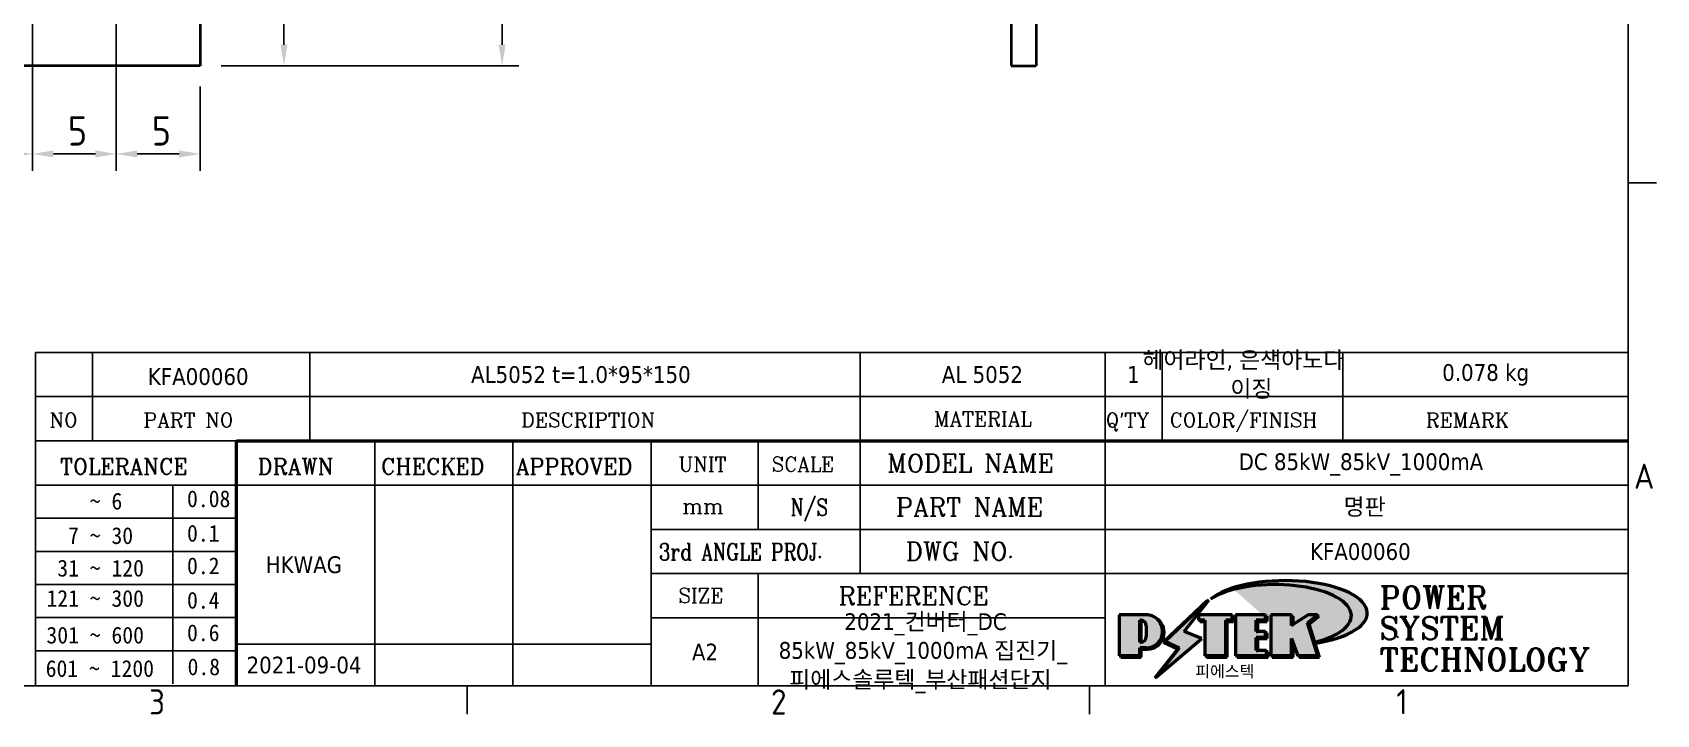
# Model space of a CAD drawing. Header units: millimetres. Extents: x 0 to 297, y 0 to 210.
# Drawn here: x 196.8 to 293.7, y 3.3 to 44 of the extents above; entities that cross this region are included whole.
import ezdxf
from ezdxf.enums import TextEntityAlignment as Align

# ---------------------------------------------------------------- set-up
doc = ezdxf.new("R2010")
doc.units = ezdxf.units.MM
doc.header["$LTSCALE"] = 0.5
doc.layers.get('0').update_dxf_attribs({"color": 3, "lineweight": 25})
for name, color, linetype, lineweight in [('가시적인 것(ISO)', 3, 'Continuous', 40), ('경계(ISO)', 7, 'Continuous', 25), ('제목(ISO)', 5, 'Continuous', 50), ('치수(ISO)', 2, 'Continuous', 25), ('해치(ISO)', 7, 'Continuous', 18)]:
    doc.layers.add(name, color=color, linetype=linetype, lineweight=lineweight)
doc.styles.add('HAN_291', font='')
doc.styles.add('HAN_370', font='', dxfattribs={"width": 2})
doc.styles.add('RC_284', font='ROMANC.shx')
doc.styles.add('RC_287', font='ROMANC.shx')
doc.styles.add('RC_292', font='ROMANC.shx')
doc.styles.add('ROMANT_294', font='romant.shx')
doc.styles.add('문자 텍스트_M2B', font='isocp.shx')
doc.styles.add('치수 텍스트_PSTEK_POSCO', font='isocp.shx')
doc.styles.add('텍스트 스타일198', font='tahoma.ttf')
doc.styles.add('텍스트 스타일333', font='ROMANC.shx', dxfattribs={"width": 0.800000011920929})
doc.styles.get('HAN_291').set_extended_font_data('GulimChe')
doc.styles.get('HAN_370').set_extended_font_data('GulimChe')
doc.dimstyles.new('치수_PSTEK_POSCO', dxfattribs={"dimscale": 0.5, "dimtxt": 3.5, "dimasz": 2.5, "dimexe": 2, "dimexo": 2.5, "dimgap": 1, "dimtad": 1, "dimrnd": 1e-08, "dimdsep": 46, "dimtxsty": '치수 텍스트_PSTEK_POSCO', "dimcen": 0.09, "dimdle": 10, "dimclrd": 7, "dimclre": 7, "dimclrt": 2, "dimadec": 1, "dimazin": 2, "dimtfac": 1, "dimtmove": 0, "dimatfit": 3, "dimfxl": 0, "dimtolj": 1, "dimlwd": -1, "dimlwe": -1, "dimarcsym": 0})

# ---------------------------------------------------------------- blocks, each defined once
blk = doc.blocks.new('경계 Default Border')
at = {"layer": '경계(ISO)'}
for p, q in [((584.0000152587891, 70), (587.400016784668, 70)), ((445.4999923706055, 10), (445.4999923706055, 6.599999666213989)), ((519.7499847412109, 10), (519.7499847412109, 6.599999666213989))]:
    blk.add_line(p, q, dxfattribs=at)
at = {"layer": '경계(ISO)', "flags": 128}
blk.add_lwpolyline([(10, 10), (10, 410), (584.0000152587891, 410), (584.0000152587891, 10), (10, 10)], dxfattribs=at)
at = {"layer": '경계(ISO)', "color": 2, "char_height": 3.00000011920929, "attachment_point": 7, "style": '문자 텍스트_M2B'}
for s, insert in [('A', (584.7144008173592, 33.49284856929444)), ('3', (407.5435395229536, 6.57139439638704)), ('2', (481.752739416884, 6.57139439638704)), ('1', (556.3610661041481, 6.59999988079071))]:
    blk.add_mtext(s, dxfattribs=dict(at, insert=insert))
blk = doc.blocks.new('제목 블록 PSTEK')
for color, points in [(252, [(317.2195697678507, 17.0593801673321), (322.0326348870767, 21.62682475217465), (322.2781991042243, 21.94392121864296), (317.0471853425802, 16.97985676345368), (318.7512090904202, 16.1899260703855), (316.0018030350395, 12.71868385740789), (316.3356552234328, 13.00206718743325), (318.9235935156908, 16.2694494742633)]), (5, [(321.6183518841322, 17.4193704504104), (319.5281351041078, 18.24969419629727), (322.4505835294948, 22.02344462252142), (317.2195697678507, 17.0593801673321), (318.9235935156908, 16.2694494742633), (316.1741874603099, 12.79820726128571)]), (1, [(324.4839107253602, 19.60711530335299), (325.2419748254881, 19.60711530335299), (325.2419748254881, 20.25857663940324), (321.2266040451076, 20.25857663940324), (321.2266040451076, 19.60711530335299), (321.9846681452406, 19.60711530335299), (321.9846681452406, 15.3430047401139), (324.4839107253602, 15.3430047401139)]), (252, [(321.9846681452406, 19.60711530335299), (321.4042753185749, 19.60711530335299), (321.4042753185749, 19.45905590879572), (321.9846681452406, 19.45905590879572)]), (252, [(324.6615819988275, 19.45905590879572), (325.4196460989604, 19.45905590879572), (325.4196460989604, 20.11051724484596), (325.2419748254881, 20.11051724484596), (325.2419748254881, 19.60711530335299), (324.4839107253602, 19.60711530335299), (324.4839107253602, 15.3430047401139), (322.1623394187076, 15.3430047401139), (322.1623394187076, 15.19494534555726), (324.6615819988275, 15.19494534555726)]), (1, [(329.2277337269622, 20.25857663940324), (325.65654113025, 20.25857663940324), (325.65654113025, 15.3430047401139), (329.3580259941756, 15.3430047401139), (329.3580259941756, 15.9944660761648), (328.1137701654877, 15.9944660761648), (328.1137701654877, 17.56360607323003), (329.2277337269622, 17.56360607323003), (329.2277337269622, 18.25543873810179), (328.1137701654877, 18.25543873810179), (328.1137701654877, 19.60711530335299), (329.2277337269622, 19.60711530335299)]), (252, [(328.2914414389548, 19.45905590879572), (329.4054050004294, 19.45905590879572), (329.4054050004294, 20.11051724484596), (329.2277337269622, 20.11051724484596), (329.2277337269622, 19.60711530335299), (328.1137701654877, 19.60711530335299), (328.1137701654877, 18.25543873810179), (328.2914414389548, 18.25543873810179)]), (1, [(332.3312149849806, 20.25857663940324), (329.8592894925411, 20.25857663940324), (329.8592894925411, 15.3430047401139), (332.3312149849806, 15.3430047401139), (332.3312149849806, 17.4318630164523), (333.0701931098801, 15.3430047401139), (335.4855464857051, 15.3430047401139), (334.2514536401189, 19.30614745124769), (335.4379594596742, 20.25857663940324), (334.3071782107978, 20.25857663940324), (332.3312149849806, 18.99741471888304)]), (252, [(332.5088862584528, 20.1105172448466), (332.3312149849806, 20.1105172448466), (332.3312149849806, 18.99741471888368), (332.5088862584528, 19.11081371413894)]), (252, [(335.6156307331414, 20.11051724484596), (335.2535118015555, 20.11051724484596), (334.2514536401189, 19.30614745124769), (335.4855464857051, 15.3430047401139), (333.1954852176545, 15.3430047401139), (333.2478643833523, 15.19494534555726), (335.6632177591723, 15.19494534555726), (334.4291249135862, 19.15808805669106)]), (252, [(328.2914414389548, 17.41554667867274), (329.4054050004294, 17.41554667867274), (329.4054050004294, 18.10737934354514), (329.2277337269622, 18.10737934354514), (329.2277337269622, 17.56360607323003), (328.1137701654877, 17.56360607323003), (328.1137701654877, 15.9944660761648), (328.2914414389548, 15.9944660761648)]), (252, [(329.5356972676428, 15.8464066816075), (329.3580259941756, 15.8464066816075), (329.3580259941756, 15.3430047401139), (325.8342124037171, 15.3430047401139), (325.8342124037171, 15.19494534555726), (329.5356972676428, 15.19494534555726)]), (252, [(332.5088862584528, 16.92964231796647), (332.3312149849806, 17.43186301645164), (332.3312149849806, 15.3430047401139), (330.0369607660135, 15.3430047401139), (330.0369607660135, 15.19494534555726), (332.5088862584528, 15.19494534555726)])]:
    blk.add_hatch(color=color).paths.add_polyline_path(points)
h = blk.add_hatch(color=1)
edge = h.paths.add_edge_path(flags=0)
edge.add_line((314.2242174273352, 19.60711530335299), (314.2242174273352, 17.00126995915134))
edge.add_line((314.2242174273352, 17.00126995915134), (314.3485873187598, 17.00126995915134))
edge.add_arc((314.3485873187598, 17.6527312952023), 0.6514613360509371, 270, 360)
edge.add_line((315.0000486548106, 17.6527312952023), (315.0000486548106, 18.95565396730211))
edge.add_arc((314.3485873187598, 18.95565396730212), 0.6514613360508712, 0, 90)
edge.add_line((314.3485873187598, 19.60711530335299), (314.2242174273352, 19.60711530335299))
edge = h.paths.add_edge_path()
edge.add_arc((314.9847713324306, 18.28938669179658), 1.969189947606664, 269.9999999999959, 450)
edge.add_line((314.9847713324306, 20.25857663940318), (311.7664314776902, 20.25857663940324))
edge.add_line((311.7664314776902, 20.25857663940324), (311.7664314776902, 15.3430047401139))
edge.add_line((311.7664314776902, 15.3430047401139), (314.2242174273352, 15.3430047401139))
edge.add_line((314.2242174273352, 15.3430047401139), (314.2242174273352, 16.32019674418991))
edge.add_line((314.2242174273352, 16.32019674418991), (314.9847713324307, 16.32019674418991))
h = blk.add_hatch(color=252)
edge = h.paths.add_edge_path()
edge.add_arc((314.9847713324309, 18.28938669179657), 1.969189947606666, 270, 406.8278729790604)
edge.add_arc((315.1624426058984, 18.1413272972396), 1.969189947606962, -90, 53.560984836317004, ccw=False)
edge.add_line((315.1624426058984, 16.17213734963263), (314.4018887008024, 16.17213734963263))
edge.add_line((314.4018887008024, 16.17213734963263), (314.4018887008024, 15.19494534555726))
edge.add_line((314.4018887008024, 15.19494534555726), (311.9441027511573, 15.19494534555726))
edge.add_line((311.9441027511573, 15.19494534555726), (311.9441027511573, 15.3430047401139))
edge.add_line((311.9441027511573, 15.3430047401139), (314.2242174273352, 15.3430047401139))
edge.add_line((314.2242174273352, 15.3430047401139), (314.2242174273352, 16.32019674418991))
edge.add_line((314.2242174273352, 16.32019674418991), (314.9847713324309, 16.32019674418991))
h = blk.add_hatch(color=252)
edge = h.paths.add_edge_path()
edge.add_line((314.4018887008024, 19.45905590879572), (314.5262585922315, 19.45905590879572))
edge.add_arc((314.5262585922314, 18.80759457274939), 0.6514613360463194, 60.4189348879147, 90.00000000000318, ccw=False)
edge.add_arc((314.3485873187602, 18.95565396730057), 0.6514613360524251, 39.96992292766206, 90.00000000009999)
edge.add_line((314.3485873187591, 19.60711530335307), (314.2242174273352, 19.60711530335298))
edge.add_line((314.2242174273352, 19.60711530335299), (314.2242174273352, 17.00126995915134))
edge.add_line((314.2242174273352, 17.00126995915134), (314.3485873187591, 17.00126995915134))
edge.add_arc((314.3485873187568, 17.652731295233), 0.6514613360816299, 270.0000000002, 274.6930825552478)
edge.add_line((314.4018887008024, 17.0034541317032), (314.4018887008024, 19.45905590879572))
at = {"layer": '해치(ISO)', "true_color": 0x27d1fc}
h = blk.add_hatch(color=140, dxfattribs=at)
edge = h.paths.add_edge_path()
edge.add_ellipse((330.3660919371412, 20.15576403068321), major_axis=(9.100907360794343, 0), ratio=0.4069904968023172, start_angle=301.3098473703837, end_angle=507.7436900681698)
edge.add_ellipse((331.5340919371412, 20.4634168429492), major_axis=(-9.82350664112931, 0), ratio=0.3942600559756514, start_angle=111.51207141178469, end_angle=334.47025347086895, ccw=False)
edge.add_line((335.1363447531188, 16.8601935978785), (335.0955236905705, 16.99119398620872))
at = {"color": 180}
for p, q in [((182.475792979055, 11.79100474011392), (182.4757929790549, 51.56524660363496)), ((182.4757929790549, 51.56524660363496), (372.4757929537551, 51.56524660363496)), ((189.2651435055721, 51.56524660363496), (189.2651435055722, 41.00524660363494)), ((215.2152739891528, 41.00524660363494), (215.2152739891528, 51.56524660363496)), ((280.8758854511282, 51.56524660363496), (280.8758854511282, 41.00524660363494)), ((310.0881549537552, 51.56524660363496), (310.0881549537553, 41.00524660363494)), ((316.9044520275131, 51.56524660363496), (316.9044520275127, 41.00524660363494)), ((338.4566026226726, 51.56524660363496), (338.4566026226727, 41.00524660363494)), ((372.4757929537551, 51.56524660363496), (372.4757929537551, 11.79100474011389)), ((182.475792979055, 46.2852466036349), (372.4757929537551, 46.28524660363492)), ((182.475792979055, 41.00524660363493), (206.451475290024, 41.00524660363493)), ((222.9401812389276, 11.79100474011392), (222.9401812389276, 41.00524660363494)), ((239.4288871878316, 11.79100474011392), (239.4288871878316, 41.00524660363494)), ((255.9175931367356, 11.79100474011392), (255.9175931367356, 41.00524660363494)), ((268.6918866058747, 41.00524660363494), (268.6918866058747, 30.44524660363498)), ((280.8758854511282, 41.00524660363494), (280.8758854511282, 25.16524660363502)), ((310.088154953755, 41.00524660363494), (310.088154953755, 11.79100474011392)), ((182.475792979055, 35.72524660363497), (206.451475290024, 35.72524660363497)), ((198.8621818849491, 12.02524660363491), (198.8621818849491, 35.72524660363497)), ((206.451475290024, 35.72524660363497), (372.4757929537551, 35.72524660363497)), ((182.475792979055, 31.77524660363492), (206.451475290024, 31.77524660363492)), ((255.917593136736, 30.44524660363498), (372.4757929537552, 30.44524660363501)), ((182.475792979055, 27.82524660363487), (206.451475290024, 27.82524660363487)), ((182.475792979055, 23.87524660363505), (206.451475290024, 23.87524660363505)), ((255.9175931367359, 25.16524660363502), (372.4757929537552, 25.165246603635)), ((268.6918866058744, 25.16524660363502), (268.6918866058744, 11.79100474011392)), ((182.475792979055, 19.92524660363478), (206.451475290024, 19.92524660363478)), ((255.9175931367359, 19.88524660363481), (310.0881549537553, 19.88524660363481)), ((182.475792979055, 15.97524660363496), (206.451475290024, 15.97524660363496)), ((206.451475290024, 16.74100474011396), (255.9175931367359, 16.74100474011396)), ((182.475792979055, 11.79100474011392), (372.4757929537551, 11.79100474011389))]:
    blk.add_line(p, q, dxfattribs=at)
at = {"color": 7, "lineweight": 50}
for p, q in [((206.4514752900237, 11.79100474011392), (206.4514752900237, 41.00524660363494)), ((206.451475290024, 41.00524660363494), (372.4757929537551, 41.00524660363496))]:
    blk.add_line(p, q, dxfattribs=at)
at = {"color": 7}
for p, q in [((322.2781991042243, 21.94392121864296), (317.0471853425802, 16.97985676345368)), ((322.4505835294948, 22.02344462252142), (317.2195697678507, 17.0593801673321)), ((317.2195697678507, 17.0593801673321), (322.0326348870767, 21.62682475217465)), ((319.5281351041078, 18.24969419629727), (322.4505835294948, 22.02344462252142)), ((322.0326348870767, 21.62682475217465), (322.2781991042243, 21.94392121864296)), ((311.7664314776902, 20.25900474011391), (311.7664314776902, 15.34300474011391)), ((314.9847713324309, 20.25857663940324), (311.7664314776902, 20.25857663940324)), ((314.9847713324309, 20.25857663940324), (311.7664314776902, 20.25857663940324)), ((311.7664314776902, 20.25857663940324), (311.7664314776902, 15.3430047401139)), ((314.2242174273352, 17.00126995915134), (314.2242174273352, 19.60711530335299)), ((314.2242174273352, 19.60711530335299), (314.3485873187591, 19.60711530335299)), ((314.3485873187591, 19.60711530335299), (314.2242174273352, 19.60711530335299)), ((314.2242174273352, 19.60711530335299), (314.2242174273352, 17.00126995915134)), ((314.2242174273352, 17.00126995915134), (314.2242174273352, 19.60711530335299)), ((314.2242174273352, 19.60711530335299), (314.3485873187591, 19.60711530335299)), ((314.4018887008024, 19.45905590879572), (314.5262585922314, 19.45905590879572)), ((314.4018887008024, 17.0034541317032), (314.4018887008024, 19.45905590879572)), ((325.2419748254881, 20.25857663940324), (321.2266040451076, 20.25857663940324)), ((321.2266040451076, 20.25857663940324), (321.2266040451076, 19.60711530335299)), ((325.2419748254881, 20.25857663940324), (321.2266040451076, 20.25857663940324)), ((321.2266040451076, 20.25857663940324), (321.2266040451076, 19.60711530335299)), ((321.2266040451076, 19.60711530335299), (321.9846681452406, 19.60711530335299)), ((321.2266040451076, 19.60711530335299), (321.9846681452406, 19.60711530335299)), ((321.4042753185749, 19.60711530335299), (321.4042753185749, 19.45905590879572)), ((321.9846681452406, 19.60711530335299), (321.4042753185749, 19.60711530335299)), ((321.4042753185749, 19.45905590879572), (321.9846681452406, 19.45905590879572)), ((321.9846681452406, 19.60711530335299), (321.9846681452406, 15.3430047401139)), ((321.9846681452406, 19.45905590879572), (321.9846681452406, 19.60711530335299)), ((321.9846681452406, 19.60711530335299), (321.9846681452406, 15.3430047401139)), ((324.4839107253602, 19.60711530335299), (325.2419748254881, 19.60711530335299)), ((324.4839107253602, 15.3430047401139), (324.4839107253602, 19.60711530335299)), ((325.2419748254881, 19.60711530335299), (324.4839107253602, 19.60711530335299)), ((324.4839107253602, 19.60711530335299), (324.4839107253602, 15.3430047401139)), ((324.4839107253602, 19.60711530335299), (325.2419748254881, 19.60711530335299)), ((324.4839107253602, 15.3430047401139), (324.4839107253602, 19.60711530335299)), ((324.6615819988275, 19.45905590879572), (325.4196460989604, 19.45905590879572)), ((324.6615819988275, 15.19494534555726), (324.6615819988275, 19.45905590879572)), ((325.2419748254881, 19.60711530335299), (325.2419748254881, 20.25857663940324)), ((325.2419748254881, 19.60711530335299), (325.2419748254881, 20.25857663940324)), ((325.4196460989604, 20.11051724484596), (325.2419748254881, 20.11051724484596)), ((325.2419748254881, 20.11051724484596), (325.2419748254881, 19.60711530335299)), ((325.4196460989604, 19.45905590879572), (325.4196460989604, 20.11051724484596)), ((329.2277337269622, 20.25857663940324), (325.65654113025, 20.25857663940324)), ((325.65654113025, 20.25857663940324), (325.65654113025, 15.3430047401139)), ((325.65654113025, 20.25857663940324), (325.65654113025, 15.3430047401139)), ((329.2277337269622, 20.25857663940324), (325.65654113025, 20.25857663940324)), ((328.1137701654877, 18.25543873810179), (328.1137701654877, 19.60711530335299)), ((328.1137701654877, 19.60711530335299), (329.2277337269622, 19.60711530335299)), ((329.2277337269622, 19.60711530335299), (328.1137701654877, 19.60711530335299)), ((328.1137701654877, 19.60711530335299), (328.1137701654877, 18.25543873810179)), ((328.1137701654877, 18.25543873810179), (328.1137701654877, 19.60711530335299)), ((328.1137701654877, 19.60711530335299), (329.2277337269622, 19.60711530335299)), ((328.2914414389548, 18.25543873810179), (328.2914414389548, 19.45905590879572)), ((328.2914414389548, 19.45905590879572), (329.4054050004294, 19.45905590879572)), ((329.2277337269622, 19.60711530335299), (329.2277337269622, 20.25857663940324)), ((329.2277337269622, 19.60711530335299), (329.2277337269622, 20.25857663940324)), ((329.4054050004294, 20.11051724484596), (329.2277337269622, 20.11051724484596)), ((329.2277337269622, 20.11051724484596), (329.2277337269622, 19.60711530335299)), ((329.4054050004294, 19.45905590879572), (329.4054050004294, 20.11051724484596)), ((332.3312149849806, 20.25857663940324), (329.8592894925411, 20.25857663940324)), ((329.8592894925411, 20.25857663940324), (329.8592894925411, 15.3430047401139)), ((329.8592894925411, 20.25857663940324), (329.8592894925411, 15.3430047401139)), ((332.3312149849806, 20.25857663940324), (329.8592894925411, 20.25857663940324)), ((334.3071782107978, 20.25857663940324), (332.3312149849806, 18.99741471888304)), ((332.3312149849806, 18.99741471888304), (332.3312149849806, 20.25857663940324)), ((334.3071782107978, 20.25857663940324), (332.3312149849806, 18.99741471888304)), ((332.3312149849806, 18.99741471888304), (332.3312149849806, 20.25857663940324)), ((332.5088862584528, 20.1105172448466), (332.3312149849806, 20.1105172448466)), ((332.3312149849806, 20.1105172448466), (332.3312149849806, 18.99741471888368)), ((332.5088862584528, 19.11081371413894), (332.5088862584528, 20.1105172448466)), ((334.2514536401189, 19.30614745124769), (335.4379594596742, 20.25857663940324)), ((334.2514536401189, 19.30614745124769), (335.4379594596742, 20.25857663940324)), ((335.2535118015555, 20.11051724484596), (334.2514536401189, 19.30614745124769)), ((335.4379594596742, 20.25857663940324), (334.3071782107978, 20.25857663940324)), ((335.4379594596742, 20.25857663940324), (334.3071782107978, 20.25857663940324)), ((334.4291249135862, 19.15808805669104), (335.6156307331414, 20.11051724484596)), ((335.6156307331414, 20.11051724484596), (335.2535118015555, 20.11051724484596)), ((315.0000486548106, 18.95565396730275), (315.0000486548106, 17.65273129520161)), ((315.0000486548106, 18.95565396730275), (315.0000486548106, 17.65273129520161)), ((321.6183518841322, 17.4193704504104), (319.5281351041078, 18.24969419629727)), ((329.2277337269622, 18.25543873810179), (328.1137701654877, 18.25543873810179)), ((328.1137701654877, 18.25543873810179), (328.2914414389548, 18.25543873810179)), ((329.2277337269622, 18.25543873810179), (328.1137701654877, 18.25543873810179)), ((328.1137701654877, 17.56360607323003), (329.2277337269622, 17.56360607323003)), ((328.1137701654877, 15.9944660761648), (328.1137701654877, 17.56360607323003)), ((329.2277337269622, 17.56360607323003), (328.1137701654877, 17.56360607323003)), ((328.1137701654877, 17.56360607323003), (328.1137701654877, 15.9944660761648)), ((328.1137701654877, 17.56360607323003), (329.2277337269622, 17.56360607323003)), ((328.1137701654877, 15.9944660761648), (328.1137701654877, 17.56360607323003)), ((329.2277337269622, 17.56360607323003), (329.2277337269622, 18.25543873810179)), ((329.2277337269622, 17.56360607323003), (329.2277337269622, 18.25543873810179)), ((329.4054050004294, 18.10737934354514), (329.2277337269622, 18.10737934354514)), ((329.2277337269622, 18.10737934354514), (329.2277337269622, 17.56360607323003)), ((329.4054050004294, 17.41554667867274), (329.4054050004294, 18.10737934354514)), ((332.3312149849806, 18.99741471888368), (332.5088862584528, 19.11081371413894)), ((335.4855464857051, 15.3430047401139), (334.2514536401189, 19.30614745124769)), ((334.2514536401189, 19.30614745124769), (335.4855464857051, 15.3430047401139)), ((335.4855464857051, 15.3430047401139), (334.2514536401189, 19.30614745124769)), ((335.6632177591723, 15.19494534555726), (334.4291249135862, 19.15808805669104)), ((345.0447381189468, 17.50375595811051), (344.9867755289346, 17.689895936919)), ((314.3485873187591, 17.00126995915134), (314.2242174273352, 17.00126995915134)), ((314.2242174273352, 17.00126995915134), (314.3485873187591, 17.00126995915134)), ((314.3485873187591, 17.00126995915134), (314.2242174273352, 17.00126995915134)), ((314.2242174273352, 16.32019674418991), (314.9847713324309, 16.32019674418991)), ((314.2242174273352, 15.3430047401139), (314.2242174273352, 16.32019674418991)), ((314.9847713324309, 16.32019674418991), (314.2242174273352, 16.32019674418991)), ((314.2242174273352, 16.32019674418991), (314.2242174273352, 15.3430047401139)), ((314.2242174273352, 16.32019674418991), (314.9847713324309, 16.32019674418991)), ((314.2242174273352, 15.3430047401139), (314.2242174273352, 16.32019674418991)), ((314.4018887008024, 16.17213734963263), (315.162442605898, 16.17213734963263)), ((314.4018887008024, 15.19494534555726), (314.4018887008024, 16.17213734963263)), ((318.7512090904202, 16.1899260703855), (316.0018030350395, 12.71868385740789)), ((316.1741874603099, 12.79820726128571), (321.6183518841322, 17.4193704504104)), ((318.9235935156908, 16.2694494742633), (316.1741874603099, 12.79820726128571)), ((316.3356552234328, 13.00206718743325), (318.9235935156908, 16.2694494742633)), ((317.0471853425802, 16.97985676345368), (318.7512090904202, 16.1899260703855)), ((318.9235935156908, 16.2694494742633), (317.2195697678507, 17.0593801673321)), ((317.2195697678507, 17.0593801673321), (318.9235935156908, 16.2694494742633)), ((329.3580259941756, 15.9944660761648), (328.1137701654877, 15.9944660761648)), ((328.1137701654877, 15.9944660761648), (328.2914414389548, 15.9944660761648)), ((329.3580259941756, 15.9944660761648), (328.1137701654877, 15.9944660761648)), ((328.2914414389548, 15.9944660761648), (328.2914414389548, 17.41554667867274)), ((328.2914414389548, 17.41554667867274), (329.4054050004294, 17.41554667867274)), ((329.3580259941756, 15.3430047401139), (329.3580259941756, 15.9944660761648)), ((329.3580259941756, 15.3430047401139), (329.3580259941756, 15.9944660761648)), ((329.5356972676428, 15.8464066816075), (329.3580259941756, 15.8464066816075)), ((329.3580259941756, 15.8464066816075), (329.3580259941756, 15.3430047401139)), ((329.5356972676428, 15.19494534555726), (329.5356972676428, 15.8464066816075)), ((332.3312149849806, 17.4318630164523), (333.0701931098801, 15.3430047401139)), ((332.3312149849806, 15.3430047401139), (332.3312149849806, 17.4318630164523)), ((332.5088862584528, 16.92964231796647), (332.3312149849806, 17.43186301645164)), ((332.3312149849806, 17.43186301645164), (332.3312149849806, 15.3430047401139)), ((332.3312149849806, 17.4318630164523), (333.0701931098801, 15.3430047401139)), ((332.3312149849806, 15.3430047401139), (332.3312149849806, 17.4318630164523)), ((332.5088862584528, 15.19494534555726), (332.5088862584528, 16.92964231796647)), ((311.7664314776902, 15.3430047401139), (314.2242174273352, 15.3430047401139)), ((311.7664314776902, 15.3430047401139), (314.2242174273352, 15.3430047401139)), ((314.2242174273352, 15.3430047401139), (311.9441027511573, 15.3430047401139)), ((311.9441027511573, 15.3430047401139), (311.9441027511573, 15.19494534555726)), ((311.9441027511573, 15.19494534555726), (314.4018887008024, 15.19494534555726)), ((321.9846681452406, 15.3430047401139), (324.4839107253602, 15.3430047401139)), ((321.9846681452406, 15.3430047401139), (324.4839107253602, 15.3430047401139)), ((324.4839107253602, 15.3430047401139), (322.1623394187076, 15.3430047401139)), ((322.1623394187076, 15.3430047401139), (322.1623394187076, 15.19494534555726)), ((322.1623394187076, 15.19494534555726), (324.6615819988275, 15.19494534555726)), ((325.65654113025, 15.3430047401139), (329.3580259941756, 15.3430047401139)), ((325.65654113025, 15.3430047401139), (329.3580259941756, 15.3430047401139)), ((329.3580259941756, 15.3430047401139), (325.8342124037171, 15.3430047401139)), ((325.8342124037171, 15.3430047401139), (325.8342124037171, 15.19494534555726)), ((325.8342124037171, 15.19494534555726), (329.5356972676428, 15.19494534555726)), ((329.8592894925411, 15.3430047401139), (332.3312149849806, 15.3430047401139)), ((329.8592894925411, 15.3430047401139), (332.3312149849806, 15.3430047401139)), ((332.3312149849806, 15.3430047401139), (330.0369607660135, 15.3430047401139)), ((330.0369607660135, 15.3430047401139), (330.0369607660135, 15.19494534555726)), ((330.0369607660135, 15.19494534555726), (332.5088862584528, 15.19494534555726)), ((333.0701931098801, 15.3430047401139), (335.4855464857051, 15.3430047401139)), ((333.0701931098801, 15.3430047401139), (335.4855464857051, 15.3430047401139)), ((335.4855464857051, 15.3430047401139), (333.1954852176545, 15.3430047401139)), ((333.1954852176545, 15.3430047401139), (333.2478643833523, 15.19494534555726)), ((333.2478643833523, 15.19494534555726), (335.6632177591723, 15.19494534555726)), ((316.0018030350395, 12.71868385740789), (316.3356552234328, 13.00206718743325))]:
    blk.add_line(p, q, dxfattribs=at)
at = {"color": 5}
for p, q in [((322.4505835294948, 22.02344462252142), (317.2195697678507, 17.0593801673321)), ((319.5281351041078, 18.24969419629727), (322.4505835294948, 22.02344462252142)), ((321.6183518841322, 17.4193704504104), (319.5281351041078, 18.24969419629727)), ((316.1741874603099, 12.79820726128571), (321.6183518841322, 17.4193704504104)), ((318.9235935156908, 16.2694494742633), (316.1741874603099, 12.79820726128571)), ((317.2195697678507, 17.0593801673321), (318.9235935156908, 16.2694494742633))]:
    blk.add_line(p, q, dxfattribs=at)
at = {"color": 1}
for p, q in [((314.9847713324309, 20.25857663940324), (311.7664314776902, 20.25857663940324)), ((311.7664314776902, 20.25857663940324), (311.7664314776902, 15.3430047401139)), ((314.2242174273352, 17.00126995915134), (314.2242174273352, 19.60711530335299)), ((314.2242174273352, 19.60711530335299), (314.3485873187591, 19.60711530335299)), ((325.2419748254881, 20.25857663940324), (321.2266040451076, 20.25857663940324)), ((321.2266040451076, 20.25857663940324), (321.2266040451076, 19.60711530335299)), ((321.2266040451076, 19.60711530335299), (321.9846681452406, 19.60711530335299)), ((321.9846681452406, 19.60711530335299), (321.9846681452406, 15.3430047401139)), ((324.4839107253602, 19.60711530335299), (325.2419748254881, 19.60711530335299)), ((324.4839107253602, 15.3430047401139), (324.4839107253602, 19.60711530335299)), ((325.2419748254881, 19.60711530335299), (325.2419748254881, 20.25857663940324)), ((329.2277337269622, 20.25857663940324), (325.65654113025, 20.25857663940324)), ((325.65654113025, 20.25857663940324), (325.65654113025, 15.3430047401139)), ((328.1137701654877, 18.25543873810179), (328.1137701654877, 19.60711530335299)), ((328.1137701654877, 19.60711530335299), (329.2277337269622, 19.60711530335299)), ((329.2277337269622, 19.60711530335299), (329.2277337269622, 20.25857663940324)), ((332.3312149849806, 20.25857663940324), (329.8592894925411, 20.25857663940324)), ((329.8592894925411, 20.25857663940324), (329.8592894925411, 15.3430047401139)), ((334.3071782107978, 20.25857663940324), (332.3312149849806, 18.99741471888304)), ((332.3312149849806, 18.99741471888304), (332.3312149849806, 20.25857663940324)), ((334.2514536401189, 19.30614745124769), (335.4379594596742, 20.25857663940324)), ((335.4379594596742, 20.25857663940324), (334.3071782107978, 20.25857663940324)), ((315.0000486548106, 18.95565396730275), (315.0000486548106, 17.65273129520161)), ((329.2277337269622, 18.25543873810179), (328.1137701654877, 18.25543873810179)), ((328.1137701654877, 17.56360607323003), (329.2277337269622, 17.56360607323003)), ((328.1137701654877, 15.9944660761648), (328.1137701654877, 17.56360607323003)), ((329.2277337269622, 17.56360607323003), (329.2277337269622, 18.25543873810179)), ((335.4855464857051, 15.3430047401139), (334.2514536401189, 19.30614745124769)), ((314.3485873187591, 17.00126995915134), (314.2242174273352, 17.00126995915134)), ((314.2242174273352, 16.32019674418991), (314.9847713324309, 16.32019674418991)), ((314.2242174273352, 15.3430047401139), (314.2242174273352, 16.32019674418991)), ((329.3580259941756, 15.9944660761648), (328.1137701654877, 15.9944660761648)), ((329.3580259941756, 15.3430047401139), (329.3580259941756, 15.9944660761648)), ((332.3312149849806, 17.4318630164523), (333.0701931098801, 15.3430047401139)), ((332.3312149849806, 15.3430047401139), (332.3312149849806, 17.4318630164523)), ((311.7664314776902, 15.3430047401139), (314.2242174273352, 15.3430047401139)), ((321.9846681452406, 15.3430047401139), (324.4839107253602, 15.3430047401139)), ((325.65654113025, 15.3430047401139), (329.3580259941756, 15.3430047401139)), ((329.8592894925411, 15.3430047401139), (332.3312149849806, 15.3430047401139)), ((333.0701931098801, 15.3430047401139), (335.4855464857051, 15.3430047401139))]:
    blk.add_line(p, q, dxfattribs=at)
at = {"color": 7}
for centre, radius, start, end in [((314.3485873187598, 18.95565396730211), 0.6514613360508712, 0, 90), ((314.3485873187602, 18.95565396730057), 0.6514613360524251, 39.96992292766117, 90), ((314.3485873187598, 18.95565396730212), 0.6514613360508712, 0, 90), ((314.5262585922314, 18.80759457274939), 0.6514613360463193, 60.41893488791137, 90), ((314.9847713324309, 18.28938669179658), 1.969189947606665, 270, 90), ((314.9847713324309, 18.28938669179658), 1.969189947606665, 270, 90), ((314.9847713324307, 18.2893866917965), 1.969189947606594, 270, 46.82787297909833), ((315.1624426058984, 18.1413272972396), 1.969189947606961, 270, 53.56098483636067), ((314.3485873187597, 17.65273129520228), 0.6514613360509381, 270, 0), ((314.3485873187598, 17.6527312952023), 0.6514613360509381, 270, 0), ((314.3485873187568, 17.652731295233), 0.6514613360816299, 270, 274.6930825552478)]:
    blk.add_arc(centre, radius, start, end, dxfattribs=at)
at = {"color": 1}
for centre, radius, start, end in [((314.3485873187598, 18.95565396730211), 0.6514613360508712, 0, 90), ((314.9847713324309, 18.28938669179657), 1.969189947606665, 270, 90), ((314.3485873187598, 17.6527312952023), 0.6514613360509381, 270, 0)]:
    blk.add_arc(centre, radius, start, end, dxfattribs=at)
at = {"layer": '제목(ISO)', "lineweight": 18}
blk.add_line((182.475792979055, 35.72500474011393), (182.475792979055, 11.79100474011392), dxfattribs=at)
at = {"layer": '제목(ISO)'}
for p, q in [((322.2781991042243, 21.94392121864296), (317.0471853425802, 16.97985676345368)), ((322.4505835294948, 22.02344462252142), (317.2195697678507, 17.0593801673321)), ((317.2195697678507, 17.0593801673321), (322.0326348870767, 21.62682475217465)), ((319.5281351041078, 18.24969419629727), (322.4505835294948, 22.02344462252142)), ((322.0326348870767, 21.62682475217465), (322.2781991042243, 21.94392121864296)), ((314.9847713324306, 20.25857663940324), (311.7664314776902, 20.25857663940324)), ((311.7664314776902, 20.25857663940324), (311.7664314776902, 15.3430047401139)), ((314.2242174273352, 17.00126995915134), (314.2242174273352, 19.60711530335299)), ((314.2242174273352, 19.60711530335299), (314.3485873187598, 19.60711530335299)), ((314.3485873187591, 19.60711530335299), (314.2242174273352, 19.60711530335299)), ((314.2242174273352, 19.60711530335299), (314.2242174273352, 17.00126995915134)), ((314.4018887008024, 19.45905590879572), (314.5262585922314, 19.45905590879572)), ((314.4018887008024, 17.0034541317032), (314.4018887008024, 19.45905590879572)), ((325.2419748254881, 20.25857663940324), (321.2266040451076, 20.25857663940324)), ((321.2266040451076, 20.25857663940324), (321.2266040451076, 19.60711530335299)), ((321.2266040451076, 19.60711530335299), (321.9846681452406, 19.60711530335299)), ((321.9846681452406, 19.60711530335299), (321.4042753185749, 19.60711530335299)), ((321.4042753185749, 19.60711530335299), (321.4042753185749, 19.45905590879572)), ((321.4042753185749, 19.45905590879572), (321.9846681452406, 19.45905590879572)), ((321.9846681452406, 19.60711530335299), (321.9846681452406, 15.3430047401139)), ((321.9846681452406, 19.45905590879572), (321.9846681452406, 19.60711530335299)), ((324.4839107253602, 19.60711530335299), (325.2419748254881, 19.60711530335299)), ((324.4839107253602, 15.3430047401139), (324.4839107253602, 19.60711530335299)), ((325.2419748254881, 19.60711530335299), (324.4839107253602, 19.60711530335299)), ((324.4839107253602, 19.60711530335299), (324.4839107253602, 15.3430047401139)), ((324.6615819988275, 19.45905590879572), (325.4196460989604, 19.45905590879572)), ((324.6615819988275, 15.19494534555726), (324.6615819988275, 19.45905590879572)), ((325.2419748254881, 19.60711530335299), (325.2419748254881, 20.25857663940324)), ((325.4196460989604, 20.11051724484596), (325.2419748254881, 20.11051724484596)), ((325.2419748254881, 20.11051724484596), (325.2419748254881, 19.60711530335299)), ((325.4196460989604, 19.45905590879572), (325.4196460989604, 20.11051724484596)), ((329.2277337269622, 20.25857663940324), (325.65654113025, 20.25857663940324)), ((325.65654113025, 20.25857663940324), (325.65654113025, 15.3430047401139)), ((328.1137701654877, 18.25543873810179), (328.1137701654877, 19.60711530335299)), ((328.1137701654877, 19.60711530335299), (329.2277337269622, 19.60711530335299)), ((329.2277337269622, 19.60711530335299), (328.1137701654877, 19.60711530335299)), ((328.1137701654877, 19.60711530335299), (328.1137701654877, 18.25543873810179)), ((328.2914414389548, 19.45905590879572), (329.4054050004294, 19.45905590879572)), ((328.2914414389548, 18.25543873810179), (328.2914414389548, 19.45905590879572)), ((329.2277337269622, 19.60711530335299), (329.2277337269622, 20.25857663940324)), ((329.4054050004294, 20.11051724484596), (329.2277337269622, 20.11051724484596)), ((329.2277337269622, 20.11051724484596), (329.2277337269622, 19.60711530335299)), ((329.4054050004294, 19.45905590879572), (329.4054050004294, 20.11051724484596)), ((332.3312149849806, 20.25857663940324), (329.8592894925411, 20.25857663940324)), ((329.8592894925411, 20.25857663940324), (329.8592894925411, 15.3430047401139)), ((334.3071782107978, 20.25857663940324), (332.3312149849806, 18.99741471888304)), ((332.3312149849806, 18.99741471888304), (332.3312149849806, 20.25857663940324)), ((332.5088862584528, 20.1105172448466), (332.3312149849806, 20.1105172448466)), ((332.3312149849806, 20.1105172448466), (332.3312149849806, 18.99741471888368)), ((332.5088862584528, 19.11081371413894), (332.5088862584528, 20.1105172448466)), ((334.2514536401189, 19.30614745124769), (335.4379594596742, 20.25857663940324)), ((335.2535118015555, 20.11051724484596), (334.2514536401189, 19.30614745124769)), ((335.4379594596742, 20.25857663940324), (334.3071782107978, 20.25857663940324)), ((334.4291249135862, 19.15808805669106), (335.6156307331414, 20.11051724484596)), ((335.6156307331414, 20.11051724484596), (335.2535118015555, 20.11051724484596)), ((315.0000486548106, 18.95565396730211), (315.0000486548106, 17.6527312952023)), ((321.6183518841322, 17.4193704504104), (319.5281351041078, 18.24969419629727)), ((329.2277337269622, 18.25543873810179), (328.1137701654877, 18.25543873810179)), ((328.1137701654877, 18.25543873810179), (328.2914414389548, 18.25543873810179)), ((328.1137701654877, 15.9944660761648), (328.1137701654877, 17.56360607323003)), ((328.1137701654877, 17.56360607323003), (329.2277337269622, 17.56360607323003)), ((329.2277337269622, 17.56360607323003), (328.1137701654877, 17.56360607323003)), ((328.1137701654877, 17.56360607323003), (328.1137701654877, 15.9944660761648)), ((329.2277337269622, 17.56360607323003), (329.2277337269622, 18.25543873810179)), ((329.4054050004294, 18.10737934354514), (329.2277337269622, 18.10737934354514)), ((329.2277337269622, 18.10737934354514), (329.2277337269622, 17.56360607323003)), ((329.4054050004294, 17.41554667867274), (329.4054050004294, 18.10737934354514)), ((332.3312149849806, 18.99741471888368), (332.5088862584528, 19.11081371413894)), ((335.4855464857051, 15.3430047401139), (334.2514536401189, 19.30614745124769)), ((334.2514536401189, 19.30614745124769), (335.4855464857051, 15.3430047401139)), ((335.6632177591723, 15.19494534555726), (334.4291249135862, 19.15808805669106)), ((314.3485873187598, 17.00126995915134), (314.2242174273352, 17.00126995915134)), ((314.2242174273352, 17.00126995915134), (314.3485873187591, 17.00126995915134)), ((314.2242174273352, 15.3430047401139), (314.2242174273352, 16.32019674418991)), ((314.2242174273352, 16.32019674418991), (314.9847713324307, 16.32019674418991)), ((314.9847713324309, 16.32019674418991), (314.2242174273352, 16.32019674418991)), ((314.2242174273352, 16.32019674418991), (314.2242174273352, 15.3430047401139)), ((314.4018887008024, 15.19494534555726), (314.4018887008024, 16.17213734963263)), ((314.4018887008024, 16.17213734963263), (315.1624426058984, 16.17213734963263)), ((318.7512090904202, 16.1899260703855), (316.0018030350395, 12.71868385740789)), ((316.1741874603099, 12.79820726128571), (321.6183518841322, 17.4193704504104)), ((318.9235935156908, 16.2694494742633), (316.1741874603099, 12.79820726128571)), ((316.3356552234328, 13.00206718743325), (318.9235935156908, 16.2694494742633)), ((317.0471853425802, 16.97985676345368), (318.7512090904202, 16.1899260703855)), ((317.2195697678507, 17.0593801673321), (318.9235935156908, 16.2694494742633)), ((318.9235935156908, 16.2694494742633), (317.2195697678507, 17.0593801673321)), ((329.3580259941756, 15.9944660761648), (328.1137701654877, 15.9944660761648)), ((328.1137701654877, 15.9944660761648), (328.2914414389548, 15.9944660761648)), ((328.2914414389548, 17.41554667867274), (329.4054050004294, 17.41554667867274)), ((328.2914414389548, 15.9944660761648), (328.2914414389548, 17.41554667867274)), ((329.3580259941756, 15.3430047401139), (329.3580259941756, 15.9944660761648)), ((329.5356972676428, 15.8464066816075), (329.3580259941756, 15.8464066816075)), ((329.3580259941756, 15.8464066816075), (329.3580259941756, 15.3430047401139)), ((329.5356972676428, 15.19494534555726), (329.5356972676428, 15.8464066816075)), ((332.3312149849806, 15.3430047401139), (332.3312149849806, 17.4318630164523)), ((332.3312149849806, 17.4318630164523), (333.0701931098801, 15.3430047401139)), ((332.5088862584528, 16.92964231796647), (332.3312149849806, 17.43186301645164)), ((332.3312149849806, 17.43186301645164), (332.3312149849806, 15.3430047401139)), ((332.5088862584528, 15.19494534555726), (332.5088862584528, 16.92964231796647)), ((311.7664314776902, 15.3430047401139), (314.2242174273352, 15.3430047401139)), ((314.2242174273352, 15.3430047401139), (311.9441027511573, 15.3430047401139)), ((311.9441027511573, 15.3430047401139), (311.9441027511573, 15.19494534555726)), ((311.9441027511573, 15.19494534555726), (314.4018887008024, 15.19494534555726)), ((321.9846681452406, 15.3430047401139), (324.4839107253602, 15.3430047401139)), ((324.4839107253602, 15.3430047401139), (322.1623394187076, 15.3430047401139)), ((322.1623394187076, 15.3430047401139), (322.1623394187076, 15.19494534555726)), ((322.1623394187076, 15.19494534555726), (324.6615819988275, 15.19494534555726)), ((325.65654113025, 15.3430047401139), (329.3580259941756, 15.3430047401139)), ((329.3580259941756, 15.3430047401139), (325.8342124037171, 15.3430047401139)), ((325.8342124037171, 15.3430047401139), (325.8342124037171, 15.19494534555726)), ((325.8342124037171, 15.19494534555726), (329.5356972676428, 15.19494534555726)), ((329.8592894925411, 15.3430047401139), (332.3312149849806, 15.3430047401139)), ((332.3312149849806, 15.3430047401139), (330.0369607660135, 15.3430047401139)), ((330.0369607660135, 15.3430047401139), (330.0369607660135, 15.19494534555726)), ((330.0369607660135, 15.19494534555726), (332.5088862584528, 15.19494534555726)), ((333.0701931098801, 15.3430047401139), (335.4855464857051, 15.3430047401139)), ((335.4855464857051, 15.3430047401139), (333.1954852176545, 15.3430047401139)), ((333.1954852176545, 15.3430047401139), (333.2478643833523, 15.19494534555726)), ((333.2478643833523, 15.19494534555726), (335.6632177591723, 15.19494534555726)), ((316.0018030350395, 12.71868385740789), (316.3356552234328, 13.00206718743325))]:
    blk.add_line(p, q, dxfattribs=at)
at = {"layer": '제목(ISO)', "color": 4}
blk.add_line((335.1363447531188, 16.8601935978785), (335.0955236905705, 16.99119398620872), dxfattribs=at)
at = {"layer": '제목(ISO)'}
for centre, radius, start, end in [((314.3485873187598, 18.95565396730212), 0.6514613360508712, 0, 90), ((314.3485873187602, 18.95565396730057), 0.6514613360524251, 39.96992292766117, 90), ((314.5262585922314, 18.80759457274939), 0.6514613360463193, 60.41893488791137, 90), ((314.9847713324306, 18.28938669179658), 1.969189947606664, 46.82787297909431, 90), ((314.9847713324307, 18.2893866917965), 1.969189947606594, 270, 46.82787297909833), ((314.9847713324309, 18.28938669179657), 1.969189947606666, 270, 46.8278729790603), ((315.1624426058984, 18.1413272972396), 1.969189947606962, 270, 53.56098483631701), ((314.3485873187598, 17.6527312952023), 0.6514613360509371, 270, 0), ((314.3485873187568, 17.652731295233), 0.6514613360816299, 270, 274.6930825552478)]:
    blk.add_arc(centre, radius, start, end, dxfattribs=at)
at = {"layer": '제목(ISO)', "color": 4}
for centre, major_axis, ratio, start_param, end_param in [((331.5340919371412, 20.4634168429492), (9.82350664112931, 0), 0.3942600559756514, 5.087845455444478, 8.97919982663645), ((330.3660919371412, 20.15576403068321), (9.100907360794343, 0), 0.4069904968023172, 5.258848905294775, 8.861799147915196)]:
    blk.add_ellipse(centre, major_axis=major_axis, ratio=ratio, start_param=start_param, end_param=end_param, dxfattribs=at)
at = {"color": 2}
for s, height, style, p in [('COLOR/FINISH', 1.742399930953979, 'RC_284', (317.7725341324144, 42.62317362549192)), ('NO', 1.742399930953979, 'RC_284', (184.135398793432, 42.62317362549192)), ('PART NO', 1.742399930953979, 'RC_284', (195.3359407378685, 42.62317362549192)), ('DESCRIPTION', 1.742399930953979, 'RC_284', (240.4025565652523, 42.62317362549192)), ("Q'TY", 1.742399930953979, 'RC_284', (310.1440786515383, 42.62317362549192)), ('REMARK', 1.742399930953979, 'RC_284', (348.346649953877, 42.62317362549192)), (' TOLERANCE', 1.899999976158142, 'RC_287', (184.0872874387979, 37.00893196870329)), ('DRAWN', 1.899999976158142, 'RC_287', (208.9766620976279, 37.00893196870329)), ('CHECKED', 1.899999976158142, 'RC_287', (223.6856844514997, 37.00893196870329)), ('APPROVED', 1.899999976158142, 'RC_287', (239.7795453577791, 37.00893196870329)), ('UNIT', 1.742399930953979, 'RC_284', (259.1652673287452, 37.34317362549218)), ('SCALE', 1.742399930953979, 'RC_284', (270.2934779252897, 37.34317362549218)), ('MODEL NAME', 2.178000062704086, 'RC_292', (284.096330289083, 37.25462520371384)), ('0.08', 2.000000029802322, 'HAN_291', (200.5467345600617, 33.09873600004101)), ('    ~ 6', 2.000000029802322, 'HAN_291', (183.7721304966814, 32.8176515608431)), ('mm', 1.742399930953979, 'RC_284', (259.6505418159997, 32.3543089683787)), ('PART NAME', 2.178000062704086, 'RC_292', (285.1416959765849, 32.03045329421792)), ('  7 ~ 30', 2.000000029802322, 'HAN_291', (183.7721304966814, 28.70538114822415)), ('0.1', 2.000000029802322, 'HAN_291', (200.5467345600617, 28.98646558742206)), (' DWG NO.', 2.178000062704086, 'RC_292', (284.8124284083233, 26.75045329421772)), (' 31 ~ 120', 2.000000029802322, 'HAN_291', (183.7721304966814, 24.82628181916237)), ('0.2', 2.000000029802322, 'HAN_291', (200.5467345600617, 25.10736625836028)), ('SIZE', 1.742399930953979, 'RC_284', (259.1652673287452, 21.69497768947366)), ('REFERENCE', 2.178000062704086, 'RC_292', (278.2741065029841, 21.43214925458022)), ('121 ~ 300', 2.000000029802322, 'HAN_291', (183.7721304966814, 21.21401206133254)), ('0.4', 2.000000029802322, 'HAN_291', (200.5467345600617, 20.99509650053045)), ('301 ~ 600', 2.000000029802322, 'HAN_291', (183.7721304966814, 16.83491273227077)), ('0.6', 2.000000029802322, 'HAN_291', (200.5467345600617, 17.11599717146868)), ('601 ~ 1200', 2.000000029802322, 'HAN_291', (183.6802025156883, 12.84759660881125)), ('0.8', 2.000000029802322, 'HAN_291', (200.6097246063884, 13.05732192299702))]:
    blk.add_text(s, height=height, dxfattribs=dict(at, style=style)).set_placement(p)
at = {"color": 2, "style": 'RC_284'}
blk.add_text('MATERIAL', height=1.742399930953979, dxfattribs=at).set_placement((295.4820202024417, 43.64524660363492), align=Align.MIDDLE_CENTER)
at = {"color": 7, "style": '텍스트 스타일333', "width": 0.7999999523162842}
blk.add_text('N/S', height=2.000000029802322, dxfattribs=at).set_placement((274.7838860285014, 33.08524660363496), align=Align.MIDDLE_CENTER)
at = {"color": 2, "style": '텍스트 스타일333', "width": 0.7999999523162842}
blk.add_text('3rd ANGLE PROJ.', height=2.000000029802322, dxfattribs=at).set_placement((256.8430306642954, 26.76148381654429))
at = {"color": 7, "style": 'ROMANT_294'}
for s, p in [('POWER', (342.82727231297, 20.97115304607566)), ('SYSTEM', (342.82727231297, 17.3284636719184)), ('TECHNOLOGY', (342.82727231297, 13.57194088644453))]:
    blk.add_text(s, height=2.700000107288361, dxfattribs=at).set_placement(p)
at = {"color": 7, "insert": (320.8519732224835, 14.21236326823155), "char_height": 1.400000005960464, "attachment_point": 1, "line_spacing_factor": 0.3319999873638153, "style": 'HAN_370'}
blk.add_mtext('\\fHY견고딕|b0|i0;\\H1.4000;피에스텍', dxfattribs=at)
at = {"layer": '제목(ISO)', "color": 7, "style": '텍스트 스타일198'}
for tag, p in [('4._COLOR_001', (314.5373847076311, 49.66248584834325)), ('질량\\P3;_001', (350.3046145979153, 48.1643332325385)), ('부품_번호_001', (195.8676056867059, 47.68071419841495)), ('설명_001', (234.4379359343004, 47.92245856837096)), ('재질_001', (290.6002202955571, 47.92524659519488)), ("3._Q'TY_001", (312.7051684940307, 47.92188863680521)), ('4._COLOR_002', (325.0280640105599, 46.23860660969174)), ('1._MODEL_NAME_001', (326.0176446881414, 37.52172745615292)), ('제목_001', (338.5365632224811, 32.14664180417335)), ('설계자_001', (209.9396160013646, 25.23446884679021)), ('부품_번호_001', (334.5268459399377, 26.80591818687283)), ('프로젝트_001', (278.9744245225954, 18.43818283951269)), ('작성_날짜_001', (207.6508315629738, 13.26600473167383)), ('시트_크기_001', (260.7896290458918, 14.81730632141838)), ('프로젝트_002', (271.1389644161678, 15.01430360086118)), ('프로젝트_003', (272.3954135944161, 11.55047762554502))]:
    blk.add_attdef(tag, p, '', height=2.000000029802322, dxfattribs=at)
for tag, p in [('점검자', (231.1845342133799, 26.23312567187446)), ('엔지니어링_승인자', (247.673240162284, 26.23312567187446)), ('점검_날짜', (231.1845342133799, 14.26600474011394)), ('엔지니어링_승인_날짜', (247.6732401622839, 14.26600474011394))]:
    blk.add_attdef(tag, text='', height=2.000000029802322, dxfattribs=at).set_placement(p, align=Align.MIDDLE_CENTER)
blk = doc.blocks.new('*D25')
at = {"layer": 'Defpoints', "color": 0, "transparency": 16777216}
for p in [(206.8146629889424, 161.9881273036235), (206.8146629889424, 41.98812730362352), (224.831549484067, 41.98812730362351)]:
    blk.add_point(p, dxfattribs=at)
at = {"layer": '치수(ISO)', "color": 7, "transparency": 16777216}
for p, q in [((208.0646629889424, 161.9881273036235), (225.831549484067, 161.9881273036235)), ((224.831549484067, 160.7381273036235), (224.831549484067, 43.23812730362351)), ((208.0646629889424, 41.98812730362351), (225.831549484067, 41.98812730362351))]:
    blk.add_line(p, q, dxfattribs=at)
for points in [[(224.6232161507337, 160.7381273036235), (225.0398828174004, 160.7381273036235), (224.831549484067, 161.9881273036235)], [(224.6232161507337, 43.23812730362351), (225.0398828174004, 43.23812730362351), (224.831549484067, 41.98812730362351)]]:
    blk.add_solid(points, dxfattribs=at)
at = {"layer": '치수(ISO)', "color": 2, "transparency": 16777216, "insert": (223.4563772399725, 100.5874383272456), "char_height": 1.75, "attachment_point": 4, "rotation": 90, "style": '치수 텍스트_PSTEK_POSCO'}
blk.add_mtext('\\A1;120', dxfattribs=at)
blk = doc.blocks.new('*D30')
at = {"layer": 'Defpoints', "color": 0, "transparency": 16777216}
for p in [(104.8146629889424, 73.98812730333019), (196.8146629889424, 73.9881273035948), (196.8146629889424, 36.72337385782128)]:
    blk.add_point(p, dxfattribs=at)
at = {"layer": '치수(ISO)', "color": 7, "transparency": 16777216}
for p, q in [((104.8146629889424, 72.73812730333019), (104.8146629889424, 35.72337385782128)), ((196.8146629889424, 72.7381273035948), (196.8146629889424, 35.72337385782128)), ((106.0646629889424, 36.72337385782128), (195.5646629889424, 36.72337385782128))]:
    blk.add_line(p, q, dxfattribs=at)
for points in [[(106.0646629889424, 36.93170719115462), (106.0646629889424, 36.51504052448794), (104.8146629889424, 36.72337385782128)], [(195.5646629889424, 36.93170719115462), (195.5646629889424, 36.51504052448794), (196.8146629889424, 36.72337385782128)]]:
    blk.add_solid(points, dxfattribs=at)
at = {"layer": '치수(ISO)', "color": 2, "transparency": 16777216, "insert": (144.7683676290064, 38.098969041058), "char_height": 1.75, "attachment_point": 4, "style": '치수 텍스트_PSTEK_POSCO'}
blk.add_mtext('\\A1;92', dxfattribs=at)
blk = doc.blocks.new('*D31')
at = {"layer": 'Defpoints', "color": 0, "transparency": 16777216}
for p in [(196.8146629889424, 73.9881273035948), (201.8146629889351, 51.98812730360914), (201.8146629889351, 36.72337385782131)]:
    blk.add_point(p, dxfattribs=at)
at = {"layer": '치수(ISO)', "color": 7, "transparency": 16777216}
for p, q in [((196.8146629889424, 72.7381273035948), (196.8146629889424, 35.72337385782131)), ((201.8146629889351, 50.73812730360914), (201.8146629889351, 35.72337385782131)), ((198.0646629889424, 36.72337385782131), (200.5646629889351, 36.72337385782131))]:
    blk.add_line(p, q, dxfattribs=at)
for points in [[(198.0646629889424, 36.93170719115464), (198.0646629889424, 36.51504052448797), (196.8146629889424, 36.72337385782131)], [(200.5646629889351, 36.93170719115464), (200.5646629889351, 36.51504052448797), (201.8146629889351, 36.72337385782131)]]:
    blk.add_solid(points, dxfattribs=at)
at = {"layer": '치수(ISO)', "color": 2, "transparency": 16777216, "insert": (198.9284193022312, 38.09837385782131), "char_height": 1.75, "attachment_point": 4, "style": '치수 텍스트_PSTEK_POSCO'}
blk.add_mtext('\\A1;5', dxfattribs=at)
blk = doc.blocks.new('*D32')
at = {"layer": 'Defpoints', "color": 0, "transparency": 16777216}
for p in [(201.8146629889351, 51.98812730360914), (206.8146629889424, 41.98812730362352), (206.8146629889424, 36.72337385785007)]:
    blk.add_point(p, dxfattribs=at)
at = {"layer": '치수(ISO)', "color": 7, "transparency": 16777216}
for p, q in [((201.8146629889351, 50.73812730360914), (201.8146629889351, 35.72337385785007)), ((206.8146629889424, 40.73812730362352), (206.8146629889424, 35.72337385785007)), ((203.0646629889351, 36.72337385785007), (205.5646629889424, 36.72337385785007))]:
    blk.add_line(p, q, dxfattribs=at)
for points in [[(203.0646629889351, 36.93170719118341), (203.0646629889351, 36.51504052451673), (201.8146629889351, 36.72337385785007)], [(205.5646629889424, 36.93170719118341), (205.5646629889424, 36.51504052451673), (206.8146629889424, 36.72337385785007)]]:
    blk.add_solid(points, dxfattribs=at)
at = {"layer": '치수(ISO)', "color": 2, "transparency": 16777216, "insert": (203.9334193022312, 38.09837385785007), "char_height": 1.75, "attachment_point": 4, "style": '치수 텍스트_PSTEK_POSCO'}
blk.add_mtext('\\A1;5', dxfattribs=at)
blk = doc.blocks.new('*D34')
at = {"layer": 'Defpoints', "color": 0, "transparency": 16777216}
for p in [(196.8146629889424, 73.9881273035948), (211.8146629889424, 73.9881273035948), (206.8146629889424, 41.98812730362353)]:
    blk.add_point(p, dxfattribs=at)
at = {"layer": '치수(ISO)', "color": 7, "transparency": 16777216}
for p, q in [((198.0646629889424, 73.9881273035948), (212.8146629889424, 73.9881273035948)), ((211.8146629889424, 43.23812730362352), (211.8146629889424, 72.7381273035948)), ((208.0646629889424, 41.98812730362352), (212.8146629889424, 41.98812730362352))]:
    blk.add_line(p, q, dxfattribs=at)
for points in [[(211.6063296556091, 72.7381273035948), (212.0229963222758, 72.7381273035948), (211.8146629889424, 73.9881273035948)], [(211.6063296556091, 43.23812730362352), (212.0229963222758, 43.23812730362352), (211.8146629889424, 41.98812730362352)]]:
    blk.add_solid(points, dxfattribs=at)
at = {"layer": '치수(ISO)', "color": 2, "transparency": 16777216, "insert": (210.4394907448479, 51.84307563016517), "char_height": 1.75, "attachment_point": 4, "rotation": 90, "style": '치수 텍스트_PSTEK_POSCO'}
blk.add_mtext('\\A1;32', dxfattribs=at)

msp = doc.modelspace()

# ---------------------------------------------------------------- linework, layer by layer
at = {"layer": '가시적인 것(ISO)'}
for p, q in [((206.8146629889423, 161.9881273036235), (206.8146629889424, 41.98812730362352)), ((255.1934671004981, 161.9881273036235), (255.1934671004981, 41.98812730362352)), ((256.6934671004981, 161.9881273036235), (256.6934671004981, 41.98812730362352)), ((206.8146629889424, 41.98812730362353), (46.81466298894243, 41.9881273031634)), ((255.1934671004981, 41.98812730362353), (256.6934671004981, 41.98812730362353))]:
    msp.add_line(p, q, dxfattribs=at)

# ---------------------------------------------------------------- block references
at = {"xscale": 0.5, "yscale": 0.5, "zscale": 0.5}
msp.add_blockref('경계 Default Border', (0, 0), dxfattribs=at)
ref = msp.add_blockref('제목 블록 PSTEK', (105.7621035231224, -0.8955023700569475), dxfattribs=dict(xscale=0.5, yscale=0.5, zscale=0.5))
ref.add_attrib('설계자_001', 'HKWAG', (210.7319115238047, 11.72173205333816), dxfattribs={"layer": '제목(ISO)', "color": 7, "height": 1.000000014901161, "style": '텍스트 스타일198'})
ref.add_attrib('프로젝트_001', '2021_컨버터_DC', (245.2493157844201, 8.323589049699397), dxfattribs={"layer": '제목(ISO)', "color": 7, "height": 1.000000014901161, "style": '텍스트 스타일198'})
ref.add_attrib('4._COLOR_001', '헤어라인, 은색아노다', (263.0307958769379, 23.93574055411468), dxfattribs={"layer": '제목(ISO)', "color": 7, "height": 1.000000014901161, "style": '텍스트 스타일198'})
ref.add_attrib('시트_크기_001', 'A2', (236.1569180460683, 6.51315079065224), dxfattribs={"layer": '제목(ISO)', "color": 7, "height": 1.000000014901161, "style": '텍스트 스타일198'})
ref.add_attrib("3._Q'TY_001", '1', (262.1146877701378, 23.06544194834565), dxfattribs={"layer": '제목(ISO)', "color": 7, "height": 1.000000014901161, "style": '텍스트 스타일198'})
ref.add_attrib('작성_날짜_001', '2021-09-04', (209.5875193046093, 5.737499995779968), dxfattribs={"layer": '제목(ISO)', "color": 7, "height": 1.000000014901161, "style": '텍스트 스타일198'})
ref.add_attrib('재질_001', 'AL 5052', (251.062213670901, 23.06712092754049), dxfattribs={"layer": '제목(ISO)', "color": 7, "height": 1.000000014901161, "style": '텍스트 스타일198'})
ref.add_attrib('부품_번호_001', 'KFA00060', (273.0255264930913, 12.50745672337947), dxfattribs={"layer": '제목(ISO)', "color": 7, "height": 1.000000014901161, "style": '텍스트 스타일198'})
ref.add_attrib('1._MODEL_NAME_001', 'DC 85kW_85kV_1000mA', (268.7709258671931, 17.86536135801951), dxfattribs={"layer": '제목(ISO)', "color": 7, "height": 1.000000014901161, "style": '텍스트 스타일198'})
ref.add_attrib('질량\\P3;_001', '0.078 kg', (280.9144108220801, 23.1866642462123), dxfattribs={"layer": '제목(ISO)', "color": 7, "height": 1.000000014901161, "style": '텍스트 스타일198'})
ref.add_attrib('설명_001', 'AL5052 t=1.0*95*150', (222.9810714902727, 23.06572691412854), dxfattribs={"layer": '제목(ISO)', "color": 7, "height": 1.000000014901161, "style": '텍스트 스타일198'})
ref.add_attrib('부품_번호_001', 'KFA00060', (203.6959063664753, 22.94485472915053), dxfattribs={"layer": '제목(ISO)', "color": 7, "height": 1.000000014901161, "style": '텍스트 스타일198'})
ref.add_attrib('제목_001', '명판', (275.0303851343631, 15.17781853202972), dxfattribs={"layer": '제목(ISO)', "color": 7, "height": 1.000000014901161, "style": '텍스트 스타일198'})
ref.add_attrib('프로젝트_002', '85kW_85kV_1000mA 집진기_', (241.3315857312063, 6.611649430373643), dxfattribs={"layer": '제목(ISO)', "color": 7, "height": 1.000000014901161, "style": '텍스트 스타일198'})
ref.add_attrib('프로젝트_003', '피에스솔루텍_부산패션단지', (241.9598103203304, 4.879736442715566), dxfattribs={"layer": '제목(ISO)', "color": 7, "height": 1.000000014901161, "style": '텍스트 스타일198'})
ref.add_attrib('4._COLOR_002', '이징', (268.2761355284023, 22.22380093478893), dxfattribs={"layer": '제목(ISO)', "color": 7, "height": 1.000000014901161, "style": '텍스트 스타일198'})

# ---------------------------------------------------------------- dimensions: what is measured, and where the dimension line sits
at = {"layer": '치수(ISO)', "color": 7}
for base, p1, p2, angle, picture, middle in [((224.831549484067, 41.98812730362351), (206.8146629889424, 161.9881273036235), (206.8146629889424, 41.98812730362352), 90, '*D25', (224.831549484067, 101.9881273036235)), ((196.8146629889424, 36.72337385782128), (104.8146629889424, 73.98812730333019), (196.8146629889424, 73.9881273035948), 180, '*D30', (145.8196629889424, 36.72337385782128)), ((201.8146629889351, 36.72337385782131), (196.8146629889424, 73.9881273035948), (201.8146629889351, 51.98812730360914), 180, '*D31', (199.3146629889388, 36.72337385782131)), ((211.8146629889424, 73.9881273035948), (206.8146629889424, 41.98812730362353), (196.8146629889424, 73.9881273035948), 90, '*D34', (211.8146629889424, 52.85812730339352)), ((206.8146629889424, 36.72337385785007), (201.8146629889351, 51.98812730360914), (206.8146629889424, 41.98812730362352), 180, '*D32', (204.3196629889388, 36.72337385785007))]:
    dim = msp.add_linear_dim(base=base, p1=p1, p2=p2, angle=angle, dimstyle='치수_PSTEK_POSCO', override={"dimdec": 2, "dimtp": 0, "dimtm": -0, "dimtdec": 2, "dimtofl": 0, "dimatfit": 1}, dxfattribs=at)
    dim.commit()
    dim.dimension.update_dxf_attribs({"geometry": picture, "text_midpoint": middle, "dimtype": 160})

doc.saveas('drawing.dxf')
